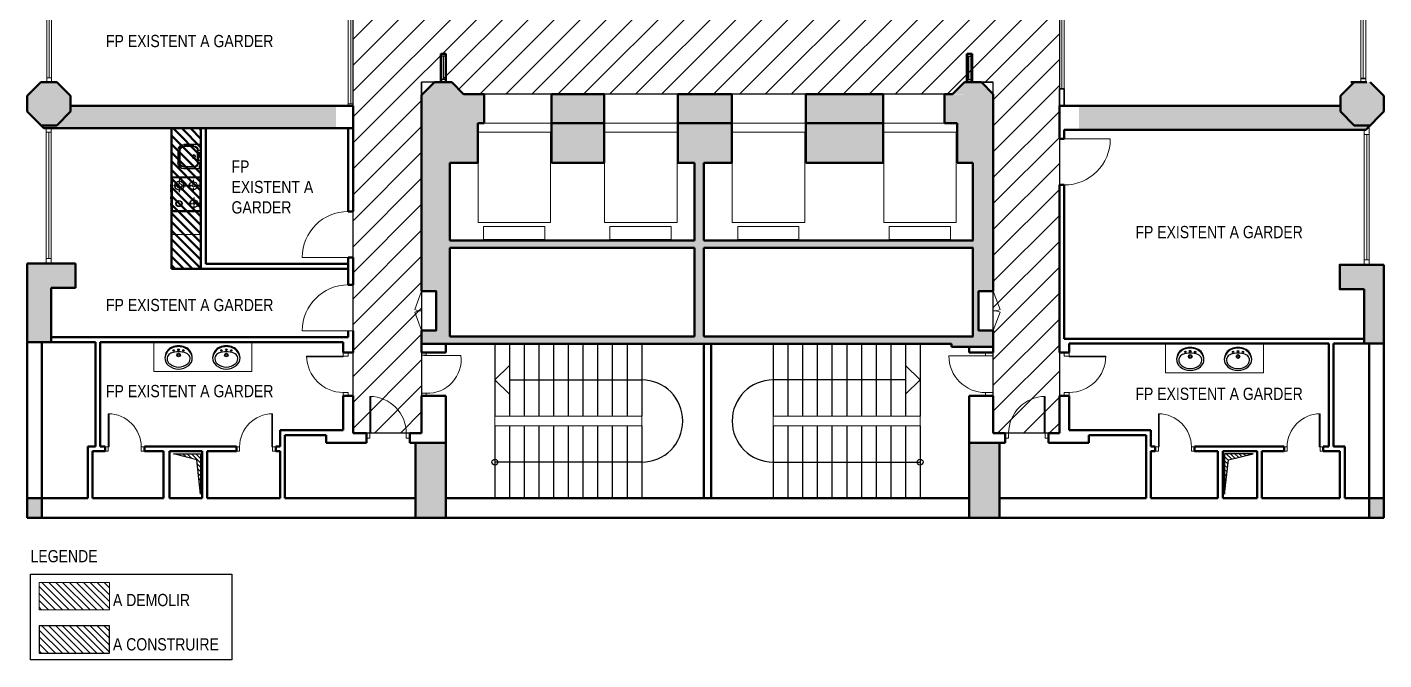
# Model space of a CAD drawing. Header units: millimetres. Extents: x 253 to 682, y -1208 to -847.
# Drawn here: x 324.19 to 351.91, y -966.76 to -953.83 of the extents above; entities that cross this region are included whole.
import ezdxf

# ---------------------------------------------------------------- set-up
doc = ezdxf.new("R2010")
doc.units = ezdxf.units.MM
doc.header["$LTSCALE"] = 10
doc.header["$MEASUREMENT"] = 0
doc.layers.add('a construire', color=7, linetype='Continuous', true_color=0xe60000)
doc.layers.add('a demolir', color=7, linetype='Continuous', true_color=0xfcb91d)
for name, color, linetype in [('Escalier', 241, 'Continuous'), ('HACHURE', 252, 'Continuous'), ('sanetaire', 4, 'Continuous'), ('Sanitaire', 4, 'Continuous'), ('SANITAIRES', 4, 'Continuous')]:
    doc.layers.add(name, color=color, linetype=linetype)
for name, color, linetype, lineweight in [('faux  plafond', 143, 'Continuous', 9), ('men-porte', 30, 'Continuous', 5), ('Men_porte', 30, 'Continuous', 5), ('MUR', 5, 'Continuous', 50), ('mur-bas', 190, 'Continuous', 20), ('SANIT', 8, 'Continuous', 0)]:
    doc.layers.add(name, color=color, linetype=linetype, lineweight=lineweight)
doc.layers.add('hachures++', color=7, linetype='Continuous', lineweight=5, true_color=0xa8a8a8)
doc.styles.add('nouveau cartouche', font='ARIALN.TTF')

# ---------------------------------------------------------------- blocks, each defined once
blk = doc.blocks.new('A$C091A745A')
at = {"layer": 'Men_porte'}
for p, q in [((0.816, 0.85), (0.796, 0.85)), ((0.796, 0.85), (0.796, 0.1)), ((0.816, 0.1), (0.816, 0.85)), ((0, 0.1), (0, 0)), ((0.07, 0.1), (0, 0.1)), ((0, 0), (0.07, 0)), ((0.07, 0), (0.07, 0.1)), ((0.816, 0.1), (0.796, 0.1)), ((0.816, 0), (0.816, 0.1)), ((0.816, 0.1), (0.886, 0.1)), ((0.886, 0), (0.816, 0)), ((0.886, 0.1), (0.886, 0))]:
    blk.add_line(p, q, dxfattribs=at)
blk.add_arc((0.823, 0.097), 0.753, 90.5347, 179.7782, dxfattribs=at)
blk = doc.blocks.new('LA-JA')
at = {"layer": 'SANITAIRES'}
for centre, radius in [((-0.1, -0.093), 0.015), ((0, -0.187), 0.0375), ((0, -0.187), 0.023), ((0, -0.08), 0.0175), ((0.1, -0.093), 0.015)]:
    blk.add_circle(centre, radius, dxfattribs=at)
for centre, radius, start, end in [((0, -0.352), 0.352, 90, 112.7144), ((0, -0.352), 0.352, 67.2856, 90), ((-0.024, -0.278), 0.258, 172.5047, 172.5047), ((-0.045, -0.244), 0.235, 112.7144, 180), ((-0.08, -0.244), 0.2, 180, 230.9171), ((-0.024, -0.278), 0.258, 112.1793, 169.0033), ((-0.114, -0.262), 0.121, 110.3585, 207.069), ((0.024, -0.278), 0.258, 7.4953, 7.4953), ((0, -0.57), 0.45, 90, 110.3585), ((0, -0.352), 0.336, 90, 111.2533), ((0, -0.352), 0.336, 68.7467, 90), ((0, -0.57), 0.45, 69.6415, 90), ((0.024, -0.278), 0.258, 10.9967, 67.8207), ((0.045, -0.244), 0.235, 0, 67.2856), ((0.114, -0.262), 0.121, 332.931, 69.6415), ((0.08, -0.244), 0.2, 309.0829, 0), ((-0.08, -0.244), 0.16, 207.069, 230.9171), ((0, -0.146), 0.327, 230.9171, 270), ((0, -0.146), 0.287, 230.9171, 270), ((0, -0.146), 0.287, 270, 309.0829), ((0, -0.146), 0.327, 270, 309.0829), ((0.08, -0.244), 0.16, 309.0829, 332.931)]:
    blk.add_arc(centre, radius, start, end, dxfattribs=at)
blk = doc.blocks.new('LAV')
blk.add_blockref('LA-JA', (-0.003, 0.302))
blk = doc.blocks.new('ENCIMERA')
at = {"layer": 'SANIT', "ltscale": 0.5}
blk.add_blockref('LAV', (0.003, -0.067), dxfattribs=at)
blk = doc.blocks.new('treee')
at = {"layer": 'mur-bas', "ltscale": 2}
for p, q in [((0.6, 0), (0, 0)), ((0.6, -2), (0.6, 0)), ((0.6, -2), (0, -2))]:
    blk.add_line(p, q, dxfattribs=at)
at = {"layer": 'sanetaire', "ltscale": 0.5, "rotation": 90}
for p in [(0.311, -0.521), (0.311, -1.496)]:
    blk.add_blockref('ENCIMERA', p, dxfattribs=at)
blk = doc.blocks.new('etetetetet555')
at = {"layer": 'Sanitaire'}
for p, q in [((0.059, -0.148), (0.059, -0.155)), ((0.124, -0.148), (0.059, -0.148)), ((0.059, -0.155), (0.124, -0.155)), ((0.124, -0.155), (0.124, -0.148)), ((0.179, -0.032), (0.172, -0.032)), ((0.172, -0.032), (0.172, -0.097)), ((0.172, -0.097), (0.179, -0.097)), ((0.179, -0.193), (0.172, -0.193)), ((0.172, -0.193), (0.172, -0.259)), ((0.172, -0.259), (0.179, -0.259)), ((0.179, -0.097), (0.179, -0.032)), ((0.179, -0.259), (0.179, -0.193)), ((0.223, -0.148), (0.223, -0.155)), ((0.288, -0.148), (0.223, -0.148)), ((0.223, -0.155), (0.288, -0.155)), ((0.288, -0.155), (0.288, -0.148)), ((0.423, -0.14), (0.423, -0.147)), ((0.489, -0.14), (0.423, -0.14)), ((0.423, -0.147), (0.489, -0.147)), ((0.489, -0.147), (0.489, -0.14)), ((0.543, -0.032), (0.536, -0.032)), ((0.536, -0.032), (0.536, -0.097)), ((0.536, -0.097), (0.543, -0.097)), ((0.543, -0.193), (0.536, -0.193)), ((0.536, -0.193), (0.536, -0.259)), ((0.536, -0.259), (0.543, -0.259)), ((0.543, -0.097), (0.543, -0.032)), ((0.543, -0.259), (0.543, -0.193)), ((0.587, -0.14), (0.587, -0.147)), ((0.652, -0.14), (0.587, -0.14)), ((0.587, -0.147), (0.652, -0.147)), ((0.652, -0.147), (0.652, -0.14)), ((0.054, -0.437), (0.054, -0.444)), ((0.119, -0.437), (0.054, -0.437)), ((0.054, -0.444), (0.119, -0.444)), ((0.119, -0.444), (0.119, -0.437)), ((0.179, -0.311), (0.172, -0.311)), ((0.172, -0.311), (0.172, -0.376)), ((0.172, -0.376), (0.179, -0.376)), ((0.179, -0.49), (0.172, -0.49)), ((0.172, -0.49), (0.172, -0.555)), ((0.179, -0.376), (0.179, -0.311)), ((0.179, -0.555), (0.179, -0.49)), ((0.233, -0.437), (0.233, -0.444)), ((0.298, -0.437), (0.233, -0.437)), ((0.233, -0.444), (0.298, -0.444)), ((0.298, -0.444), (0.298, -0.437)), ((0.172, -0.555), (0.179, -0.555))]:
    blk.add_line(p, q, dxfattribs=at)
for points in [[(0.7, -0.6), (0.7, 0), (0, 0), (0, -0.6)], [(0.684, -0.584), (0.684, -0.016), (0.016, -0.016), (0.016, -0.584)], [(0.153, -0.622), (0.195, -0.622), (0.195, -0.603), (0.153, -0.603)], [(0.21, -0.622), (0.252, -0.622), (0.252, -0.603), (0.21, -0.603)], [(0.268, -0.622), (0.31, -0.622), (0.31, -0.603), (0.268, -0.603)], [(0.402, -0.622), (0.443, -0.622), (0.443, -0.603), (0.402, -0.603)], [(0.541, -0.622), (0.582, -0.622), (0.582, -0.603), (0.541, -0.603)]]:
    blk.add_lwpolyline(points, close=True, dxfattribs=at)
for centre, radius in [((0.176, -0.156), 0.0801), ((0.175, -0.15), 0.0236), ((0.541, -0.144), 0.0801), ((0.54, -0.142), 0.0186), ((0.175, -0.439), 0.0917), ((0.176, -0.434), 0.0464), ((0.54, -0.448), 0.0626), ((0.54, -0.448), 0.0554), ((0.54, -0.448), 0.00649)]:
    blk.add_circle(centre, radius, dxfattribs=at)
blk = doc.blocks.new('zrzerer')
at = {"layer": 'Sanitaire', "extrusion": (0, 0, -1)}
for p, q in [((0, 0), (0, -0.346)), ((0, 0), (0.497, 0)), ((0.376, 0), (0.376, -0.054)), ((0.497, 0), (0.497, -0.346)), ((0.03, -0.145), (0.03, -0.346)), ((0.044, -0.145), (0.044, -0.346)), ((0.122, 0), (0.122, -0.054)), ((0.376, -0.054), (0.122, -0.054)), ((0.376, -0.067), (0.122, -0.067)), ((0.172, -0.008), (0.326, -0.008)), ((0.172, -0.008), (0.172, -0.046)), ((0.326, -0.046), (0.172, -0.046)), ((0.326, -0.008), (0.326, -0.046)), ((0.454, -0.145), (0.454, -0.346)), ((0.467, -0.145), (0.467, -0.346)), ((0.376, -0.424), (0.122, -0.424)), ((0.376, -0.437), (0.122, -0.437)), ((0.376, -0.467), (0.122, -0.467))]:
    blk.add_line(p, q, dxfattribs=at)
for centre, radius in [((-0.249, -0.145), 0.0346), ((-0.249, -0.145), 0.025), ((-0.248, -0.026), 0.0117), ((-0.455, -0.026), 0.0173)]:
    blk.add_circle(centre, radius, dxfattribs=at)
for centre, radius, start, end in [((-0.122, -0.145), 0.091, 360, 90), ((-0.122, -0.145), 0.078, 360, 90), ((-0.376, -0.145), 0.091, 90, 180), ((-0.376, -0.145), 0.078, 90, 180), ((-0.122, -0.346), 0.122, 270, 360), ((-0.122, -0.346), 0.091, 270, 360), ((-0.122, -0.346), 0.078, 270, 360), ((-0.376, -0.346), 0.122, 180, 270), ((-0.376, -0.346), 0.091, 180, 270), ((-0.376, -0.346), 0.078, 180, 270)]:
    blk.add_arc(centre, radius, start, end, dxfattribs=at)

msp = doc.modelspace()

# ---------------------------------------------------------------- hatches: boundary and pattern name
at = {"layer": 'a construire', "ltscale": 2}
h = msp.add_hatch(dxfattribs=at)
h.set_pattern_fill('ANSI31', color=256, scale=0.8, angle=-90)
h.set_pattern_definition([(315, (266523.11084, -232872.40889), (0.07071067812, 0.07071067812), [])])
h.paths.add_polyline_path([(324.436, -966.065), (324.436, -966.625), (325.876, -966.625), (325.876, -966.065)])
at = {"layer": 'a demolir', "ltscale": 0.02}
h = msp.add_hatch(dxfattribs=at)
h.set_pattern_fill('ANSI31', color=256, scale=3)
h.set_pattern_definition([(45, (290654.8329, 332835.75672), (-0.26516504294, 0.26516504294), [])])
h.paths.add_polyline_path([(330.852, -941.722), (343.273, -941.722), (343.273, -941.382), (345.282, -941.382), (345.282, -962.128), (343.932, -962.128), (343.932, -954.955), (343.343, -954.955), (343.096, -955.202), (333.107, -955.202), (332.867, -954.955), (332.252, -954.955), (332.252, -962.128), (330.852, -962.128)])
at = {"layer": 'a demolir', "lineweight": 50, "ltscale": 3}
h = msp.add_hatch(dxfattribs=at)
h.set_pattern_fill('ANSI31', color=256, angle=-90)
h.set_pattern_definition([(315, (290654.83289, 332835.75672), (0.08838834765, 0.08838834765), [])])
h.paths.add_polyline_path([(327.142, -958.769), (327.742, -958.769), (327.742, -955.899), (327.142, -955.899)])
at = {"layer": 'hachures++'}
h = msp.add_hatch(color=256, dxfattribs=at)
h.dxf.hatch_style = 1
h.paths.add_polyline_path([(325.077, -955.235), (324.797, -954.955), (324.472, -954.955), (324.192, -955.235), (324.192, -955.56), (324.472, -955.84), (324.797, -955.84), (325.077, -955.56)])
h = msp.add_hatch(color=256, dxfattribs=at)
h.dxf.hatch_style = 1
h.paths.add_polyline_path([(337.826, -958.339), (337.826, -960.151), (332.827, -960.151), (332.827, -958.339)], flags=16)
h.paths.add_polyline_path([(338.015, -958.339), (343.516, -958.339), (343.516, -960.151), (338.015, -960.151)], flags=16)
h.paths.add_polyline_path([(343.048, -955.202), (343.048, -955.792), (343.194, -955.792), (343.194, -956.608), (343.516, -956.608), (343.516, -958.189), (338.015, -958.189), (338.015, -956.608), (338.589, -956.608), (338.589, -955.792), (337.489, -955.792), (337.489, -956.608), (337.826, -956.608), (337.826, -958.189), (332.827, -958.189), (332.827, -956.608), (333.397, -956.608), (333.397, -955.202), (333.107, -955.202), (332.867, -954.955), (332.518, -954.955), (332.252, -955.221), (332.252, -959.228), (332.552, -959.228), (332.552, -960.028), (332.252, -960.028), (332.252, -960.301), (343.079, -960.301), (343.079, -960.364), (343.932, -960.364), (343.932, -960.028), (343.632, -960.028), (343.632, -959.228), (343.932, -959.228), (343.932, -955.202)])
h.paths.add_polyline_path([(343.712, -955.202), (343.932, -955.202), (343.692, -954.955), (343.343, -954.955), (343.095, -955.203)])
h = msp.add_hatch(color=256, dxfattribs=at)
h.dxf.hatch_style = 1
h.paths.add_polyline_path([(342.933, -955.202), (342.933, -955.792), (343.048, -955.792), (343.048, -955.202)])
h.paths.add_polyline_path([(340.099, -955.202), (340.099, -955.792), (341.684, -955.792), (341.684, -955.202)])
h.paths.add_polyline_path([(337.489, -955.202), (337.489, -955.792), (338.589, -955.792), (338.589, -955.202)])
h.paths.add_polyline_path([(334.907, -955.202), (334.907, -955.792), (335.979, -955.792), (335.979, -955.202)])
h.paths.add_polyline_path([(333.527, -955.792), (333.527, -955.202), (333.397, -955.202), (333.397, -955.792)])
h = msp.add_hatch(color=256, dxfattribs=at)
h.dxf.hatch_style = 1
h.paths.add_polyline_path([(351.912, -955.235), (351.632, -954.955), (351.307, -954.955), (351.027, -955.235), (351.027, -955.56), (351.307, -955.84), (351.632, -955.84), (351.912, -955.56)])
h = msp.add_hatch(color=256, dxfattribs=at)
h.dxf.hatch_style = 1
h.paths.add_polyline_path([(330.502, -955.899), (330.502, -955.442), (325.077, -955.442), (325.077, -955.56), (324.797, -955.84), (324.472, -955.84), (324.531, -955.899)])
h = msp.add_hatch(color=256, dxfattribs=at)
h.dxf.hatch_style = 1
h.paths.add_polyline_path([(351.512, -955.929), (351.632, -955.84), (351.307, -955.84), (351.027, -955.56), (351.027, -955.442), (345.682, -955.442), (345.682, -955.929)])
h = msp.add_hatch(color=256, dxfattribs=at)
h.dxf.hatch_style = 1
h.paths.add_polyline_path([(335.979, -955.792), (334.907, -955.792), (334.907, -956.608), (335.979, -956.608)])
h.paths.add_polyline_path([(341.684, -955.792), (340.099, -955.792), (340.099, -956.608), (341.684, -956.608)])
h = msp.add_hatch(color=256, dxfattribs=at)
h.dxf.hatch_style = 1
h.paths.add_polyline_path([(324.192, -963.459), (324.192, -963.859), (324.492, -963.859), (324.492, -963.459)])
h.paths.add_polyline_path([(324.192, -958.659), (324.192, -960.269), (324.682, -960.269), (324.682, -959.159), (325.182, -959.159), (325.182, -958.659)])
h = msp.add_hatch(color=256, dxfattribs=at)
h.dxf.hatch_style = 1
h.paths.add_polyline_path([(351.912, -963.859), (351.912, -963.459), (351.612, -963.459), (351.612, -963.859)])
h.paths.add_polyline_path([(351.912, -960.299), (351.912, -958.689), (351.012, -958.689), (351.012, -959.189), (351.512, -959.189), (351.512, -960.299)])
h = msp.add_hatch(color=256, dxfattribs=at)
h.dxf.hatch_style = 1
h.paths.add_polyline_path([(332.748, -963.859), (332.748, -962.328), (332.127, -962.328), (332.127, -963.859)])
h.paths.add_polyline_path([(344.056, -963.859), (344.056, -962.328), (343.436, -962.328), (343.436, -963.859)])
h = msp.add_hatch(dxfattribs=at)
h.set_pattern_fill('ANSI31', color=256, scale=0.5, angle=-90)
h.set_pattern_definition([(315, (333223.998664, -291162.29964), (0.044194173824, 0.044194173824), [])])
h.paths.add_polyline_path([(327.181, -962.549), (327.734, -962.549), (327.734, -963.374), (327.658, -962.67)])
h = msp.add_hatch(dxfattribs=at)
h.set_pattern_fill('ANSI31', color=256, scale=0.5, angle=-90)
h.set_pattern_definition([(315, (333223.486, -291162.29964), (0.044194173824, 0.044194173824), [])])
h.paths.add_polyline_path([(349.241, -962.549), (348.658, -962.549), (348.658, -963.374), (348.734, -962.67)])
at = {"layer": 'Men_porte', "ltscale": 2, "true_color": 0xfcb91d}
h = msp.add_hatch(dxfattribs=at)
h.set_pattern_fill('ANSI31', color=40, scale=0.8, angle=-90)
h.set_pattern_definition([(315, (266523.11084, -232871.52087), (0.07071067812, 0.07071067812), [])])
h.paths.add_polyline_path([(324.436, -965.177), (324.436, -965.737), (325.876, -965.737), (325.876, -965.177)])

# ---------------------------------------------------------------- linework, layer by layer
msp.add_lwpolyline([(324.262, -966.76), (324.262, -965.01), (328.373, -965.01), (328.373, -966.76)], close=True)
at = {"layer": 'a construire', "ltscale": 2}
for p, q in [((332.652, -954.955), (332.652, -954.378)), ((332.752, -954.378), (332.652, -954.378)), ((332.752, -954.955), (332.752, -954.378)), ((343.382, -954.955), (343.382, -954.378)), ((343.382, -954.378), (343.482, -954.378)), ((343.482, -954.955), (343.482, -954.378)), ((332.752, -954.428), (332.652, -954.428)), ((332.702, -954.905), (332.702, -954.428)), ((343.382, -954.428), (343.482, -954.428)), ((343.432, -954.905), (343.432, -954.428)), ((332.752, -954.905), (332.652, -954.905)), ((343.382, -954.905), (343.482, -954.905))]:
    msp.add_line(p, q, dxfattribs=at)
msp.add_lwpolyline([(324.436, -966.065), (324.436, -966.625), (325.876, -966.625), (325.876, -966.065)], close=True, dxfattribs=at)
at = {"layer": 'a demolir', "lineweight": 50, "ltscale": 3}
for p, q in [((332.643, -954.955), (332.643, -954.378)), ((332.643, -954.378), (332.743, -954.378)), ((332.743, -954.955), (332.743, -954.378)), ((343.399, -954.955), (343.399, -954.378)), ((343.399, -954.378), (343.499, -954.378)), ((343.499, -954.955), (343.499, -954.378))]:
    msp.add_line(p, q, dxfattribs=at)
at = {"layer": 'a demolir', "ltscale": 0.02}
msp.add_lwpolyline([(330.852, -941.722), (343.273, -941.722), (343.273, -941.382), (345.282, -941.382), (345.282, -962.128), (343.932, -962.128), (343.932, -954.955), (343.343, -954.955), (343.096, -955.202), (333.107, -955.202), (332.867, -954.955), (332.252, -954.955), (332.252, -962.128), (330.852, -962.128)], close=True, dxfattribs=at)
at = {"layer": 'a demolir', "lineweight": 50, "ltscale": 3}
msp.add_lwpolyline([(327.142, -958.769), (327.742, -958.769), (327.742, -955.899), (327.142, -955.899)], close=True, dxfattribs=at)
at = {"layer": 'Escalier'}
for p, q in [((333.748, -960.301), (333.748, -961.78)), ((334.048, -960.301), (334.048, -961.78)), ((334.348, -960.301), (334.348, -961.78)), ((334.648, -960.301), (334.648, -961.78)), ((334.948, -960.301), (334.948, -961.78)), ((335.248, -960.301), (335.248, -961.78)), ((335.548, -960.301), (335.548, -961.78)), ((335.848, -960.301), (335.848, -961.78)), ((336.148, -960.301), (336.148, -961.78)), ((336.448, -960.301), (336.448, -961.78)), ((336.748, -960.301), (336.748, -961.78)), ((339.436, -960.301), (339.436, -961.78)), ((339.736, -960.301), (339.736, -961.78)), ((340.036, -960.301), (340.036, -961.78)), ((340.336, -960.301), (340.336, -961.78)), ((340.636, -960.301), (340.636, -961.78)), ((340.936, -960.301), (340.936, -961.78)), ((341.236, -960.301), (341.236, -961.78)), ((341.536, -960.301), (341.536, -961.78)), ((341.836, -960.301), (341.836, -961.78)), ((342.136, -960.301), (342.136, -961.78)), ((342.436, -960.301), (342.436, -961.78)), ((333.748, -961.04), (334.048, -960.749)), ((342.436, -961.04), (342.136, -960.749)), ((333.748, -961.04), (334.048, -961.332)), ((334.048, -961.04), (336.748, -961.04)), ((342.136, -961.04), (339.436, -961.04)), ((342.436, -961.04), (342.136, -961.332)), ((333.748, -961.98), (333.748, -963.459)), ((334.048, -961.98), (334.048, -963.459)), ((334.348, -961.98), (334.348, -963.459)), ((334.648, -961.98), (334.648, -963.459)), ((334.948, -961.98), (334.948, -963.459)), ((335.248, -961.98), (335.248, -963.459)), ((335.548, -961.98), (335.548, -963.459)), ((335.848, -961.98), (335.848, -963.459)), ((336.148, -961.98), (336.148, -963.459)), ((336.448, -961.98), (336.448, -963.459)), ((336.748, -961.98), (336.748, -963.459)), ((339.436, -961.98), (339.436, -963.459)), ((339.736, -961.98), (339.736, -963.459)), ((340.036, -961.98), (340.036, -963.459)), ((340.336, -961.98), (340.336, -963.459)), ((340.636, -961.98), (340.636, -963.459)), ((340.936, -961.98), (340.936, -963.459)), ((341.236, -961.98), (341.236, -963.459)), ((341.536, -961.98), (341.536, -963.459)), ((341.836, -961.98), (341.836, -963.459)), ((342.136, -961.98), (342.136, -963.459)), ((342.436, -961.98), (342.436, -963.459)), ((336.748, -962.719), (333.748, -962.719)), ((339.436, -962.719), (342.436, -962.719))]:
    msp.add_line(p, q, dxfattribs=at)
for centre in [(333.748, -962.719), (342.436, -962.719)]:
    msp.add_circle(centre, 0.06, dxfattribs=at)
for centre, start, end in [((336.748, -961.88), 270, 90), ((339.436, -961.88), 90, 270)]:
    msp.add_arc(centre, 0.84, start, end, dxfattribs=at)
at = {"layer": 'faux  plafond', "lineweight": 30, "ltscale": 2}
for p, q in [((332.518, -954.955), (332.252, -954.955)), ((332.252, -955.221), (332.252, -954.955)), ((343.692, -954.955), (343.932, -954.955)), ((343.932, -955.202), (343.932, -954.955))]:
    msp.add_line(p, q, dxfattribs=at)
at = {"layer": 'HACHURE'}
for points in [[(327.181, -962.549), (327.734, -962.549), (327.734, -963.374), (327.658, -962.67), (327.181, -962.549)], [(327.181, -962.549), (327.734, -962.549), (327.734, -963.374), (327.658, -962.67), (327.181, -962.549)], [(349.241, -962.549), (348.658, -962.549), (348.658, -963.374), (348.734, -962.67), (349.241, -962.549)], [(349.241, -962.549), (348.658, -962.549), (348.658, -963.374), (348.734, -962.67), (349.241, -962.549)]]:
    msp.add_lwpolyline(points, dxfattribs=at)
at = {"layer": 'men-porte', "ltscale": 3}
for points in [[(324.592, -947.742), (324.592, -954.955)], [(324.692, -947.742), (324.692, -954.955)], [(324.592, -954.872), (324.692, -954.872)], [(330.752, -955.399), (330.852, -955.399)]]:
    msp.add_lwpolyline(points, dxfattribs=at)
at = {"layer": 'Men_porte'}
for p, q in [((351.542, -948.552), (351.542, -954.972)), ((351.442, -948.652), (351.442, -954.972)), ((324.642, -952.422), (324.642, -954.872)), ((351.492, -952.302), (351.492, -954.892)), ((324.582, -958.659), (324.582, -955.899)), ((324.582, -955.982), (324.682, -955.982)), ((324.632, -958.559), (324.632, -955.982)), ((324.682, -958.659), (324.682, -955.899)), ((324.582, -958.559), (324.682, -958.559)), ((332.252, -959.228), (332.11, -959.602)), ((332.252, -959.228), (332.11, -959.602)), ((343.932, -959.228), (344.074, -959.602)), ((343.932, -959.228), (344.074, -959.602)), ((332.252, -960.028), (332.11, -959.654)), ((332.252, -960.028), (332.11, -959.654)), ((343.932, -960.028), (344.074, -959.654)), ((343.932, -960.028), (344.074, -959.654)), ((343.844, -960.55), (343.024, -960.55))]:
    msp.add_line(p, q, dxfattribs=at)
at = {"layer": 'Men_porte', "ltscale": 2}
for p, q in [((345.282, -955.092), (345.282, -952.532)), ((345.332, -955.092), (345.332, -952.532)), ((345.382, -955.092), (345.382, -952.532)), ((330.752, -955.442), (330.752, -952.998)), ((330.802, -955.399), (330.802, -952.998)), ((330.852, -955.442), (330.852, -952.998)), ((332.652, -954.955), (332.652, -954.378)), ((332.752, -954.378), (332.652, -954.378)), ((332.752, -954.955), (332.752, -954.378)), ((343.382, -954.955), (343.382, -954.378)), ((343.382, -954.378), (343.482, -954.378)), ((343.482, -954.955), (343.482, -954.378)), ((332.752, -954.428), (332.652, -954.428)), ((332.702, -954.905), (332.702, -954.428)), ((343.382, -954.428), (343.482, -954.428)), ((343.432, -954.905), (343.432, -954.428)), ((332.752, -954.905), (332.652, -954.905)), ((343.382, -954.905), (343.482, -954.905)), ((351.442, -954.875), (351.542, -954.875)), ((351.442, -954.892), (351.542, -954.892)), ((333.527, -955.202), (334.907, -955.202)), ((335.979, -955.202), (337.489, -955.202)), ((338.589, -955.202), (340.099, -955.202)), ((341.684, -955.202), (342.933, -955.202)), ((333.527, -955.792), (334.907, -955.792)), ((335.979, -955.792), (337.489, -955.792)), ((338.589, -955.792), (340.099, -955.792)), ((341.684, -955.792), (342.933, -955.792)), ((351.512, -958.689), (351.512, -955.929)), ((351.612, -956.029), (351.512, -956.029)), ((351.562, -958.589), (351.562, -956.029)), ((351.612, -958.689), (351.612, -955.86)), ((345.382, -956.118), (346.322, -956.118)), ((330.752, -958.539), (329.812, -958.539)), ((351.512, -958.589), (351.612, -958.589)), ((330.852, -960.039), (329.812, -960.039))]:
    msp.add_line(p, q, dxfattribs=at)
at = {"layer": 'Men_porte', "lineweight": 35, "ltscale": 2}
for points in [[(345.282, -955.092), (345.382, -955.092)], [(345.282, -955.092), (345.282, -955.442)], [(345.382, -955.092), (345.382, -955.442)]]:
    msp.add_lwpolyline(points, dxfattribs=at)
at = {"layer": 'Men_porte'}
for points in [[(332.344, -960.482), (332.344, -960.536), (332.252, -960.536), (332.252, -960.482)], [(343.773, -960.482), (343.932, -960.482), (343.932, -960.55), (343.773, -960.55)], [(332.344, -961.314), (332.344, -961.368), (332.252, -961.368), (332.252, -961.314)], [(343.773, -961.3), (343.932, -961.3), (343.932, -961.368), (343.773, -961.368)]]:
    msp.add_lwpolyline(points, close=True, dxfattribs=at)
msp.add_lwpolyline([(332.344, -961.314, 0.461572), (333.056, -960.541), (332.297, -960.541)], format="xyb", dxfattribs=at)
at = {"layer": 'Men_porte', "color": 40, "ltscale": 2, "true_color": 0xfcb91d}
msp.add_lwpolyline([(324.436, -965.177), (324.436, -965.737), (325.876, -965.737), (325.876, -965.177)], close=True, dxfattribs=at)
at = {"layer": 'Men_porte', "ltscale": 2}
for centre, start, end in [((345.382, -956.118), 270, 0), ((330.752, -958.539), 90, 180), ((330.752, -960.039), 90, 180)]:
    msp.add_arc(centre, 0.94, start, end, dxfattribs=at)
at = {"layer": 'Men_porte'}
for centre, radius, start, end in [((332.252, -959.228), 0.4, 249.213, 270), ((332.252, -959.228), 0.4, 249.213, 270), ((332.252, -960.028), 0.4, 90, 110.787), ((332.252, -960.028), 0.4, 90, 110.787), ((343.932, -959.228), 0.4, 270, 290.787), ((343.932, -959.228), 0.4, 270, 290.787), ((343.932, -960.028), 0.4, 69.213, 90), ((343.932, -960.028), 0.4, 69.213, 90), ((343.773, -960.55), 0.749, 180, 270)]:
    msp.add_arc(centre, radius, start, end, dxfattribs=at)
at = {"layer": 'MUR', "ltscale": 2}
for p, q in [((324.472, -954.955), (324.192, -955.235)), ((324.797, -954.955), (324.472, -954.955)), ((325.077, -955.235), (324.797, -954.955)), ((351.307, -954.955), (351.027, -955.235)), ((351.562, -954.955), (351.237, -954.955)), ((351.912, -955.235), (351.632, -954.955)), ((324.192, -955.56), (324.192, -955.235)), ((351.027, -955.235), (351.027, -955.56)), ((351.912, -955.56), (351.912, -955.235)), ((324.797, -955.84), (325.077, -955.56)), ((351.027, -955.56), (351.307, -955.84)), ((351.542, -955.929), (351.912, -955.56)), ((324.797, -955.84), (324.472, -955.84)), ((351.632, -955.84), (351.307, -955.84))]:
    msp.add_line(p, q, dxfattribs=at)
at = {"layer": 'MUR'}
for p, q in [((332.518, -954.955), (332.252, -955.221)), ((332.252, -959.228), (332.252, -955.221)), ((332.518, -954.955), (332.867, -954.955)), ((332.518, -954.955), (332.867, -954.955)), ((332.867, -954.955), (333.107, -955.202)), ((333.107, -955.202), (333.527, -955.202)), ((333.527, -955.792), (333.527, -955.202)), ((334.907, -955.202), (335.979, -955.202)), ((334.907, -955.792), (334.907, -955.202)), ((335.979, -955.792), (335.979, -955.202)), ((337.489, -955.202), (338.589, -955.202)), ((337.489, -955.792), (337.489, -955.202)), ((338.589, -955.792), (338.589, -955.202)), ((340.099, -955.202), (341.684, -955.202)), ((340.099, -955.792), (340.099, -955.202)), ((341.684, -955.792), (341.684, -955.202)), ((342.933, -955.202), (343.096, -955.202)), ((342.933, -955.792), (342.933, -955.202)), ((343.343, -954.955), (343.096, -955.202)), ((343.343, -954.955), (343.692, -954.955)), ((343.343, -954.955), (343.692, -954.955)), ((343.692, -954.955), (343.932, -955.202)), ((343.932, -959.228), (343.932, -955.202)), ((343.932, -955.887), (343.932, -955.221)), ((325.077, -955.235), (325.077, -955.56)), ((330.852, -955.442), (325.077, -955.442)), ((330.852, -955.442), (330.852, -955.899)), ((351.027, -955.442), (345.282, -955.442)), ((345.282, -955.442), (345.282, -955.929)), ((324.531, -955.899), (324.192, -955.56)), ((330.852, -955.899), (324.531, -955.899)), ((327.742, -958.769), (327.742, -955.899)), ((327.842, -958.669), (327.842, -955.899)), ((330.752, -957.599), (330.752, -955.899)), ((330.852, -957.599), (330.852, -955.899)), ((333.527, -955.792), (333.397, -955.792)), ((333.397, -955.792), (333.397, -956.608)), ((335.979, -955.792), (334.907, -955.792)), ((334.907, -955.792), (334.907, -956.608)), ((335.979, -955.792), (335.979, -956.608)), ((338.589, -955.792), (337.489, -955.792)), ((337.489, -955.792), (337.489, -956.608)), ((338.589, -955.792), (338.589, -956.608)), ((341.684, -955.792), (340.099, -955.792)), ((340.099, -955.792), (340.099, -956.608)), ((341.684, -955.792), (341.684, -956.608)), ((343.194, -955.792), (342.933, -955.792)), ((343.194, -955.792), (343.194, -956.608)), ((345.282, -956.118), (345.282, -955.929)), ((351.542, -955.929), (345.382, -955.929)), ((345.382, -956.118), (345.382, -955.929)), ((333.397, -956.608), (332.827, -956.608)), ((332.827, -958.189), (332.827, -956.608)), ((335.979, -956.608), (334.907, -956.608)), ((337.489, -956.608), (337.826, -956.608)), ((337.826, -958.189), (337.826, -956.608)), ((338.015, -956.608), (338.015, -958.189)), ((338.015, -956.608), (338.589, -956.608)), ((340.099, -956.608), (341.684, -956.608)), ((343.194, -956.608), (343.516, -956.608)), ((343.516, -956.608), (343.516, -958.189)), ((345.282, -960.199), (345.282, -957.058)), ((345.382, -957.058), (345.282, -957.058)), ((345.382, -960.199), (345.382, -957.058)), ((330.752, -957.599), (330.852, -957.599)), ((337.826, -958.189), (332.827, -958.189)), ((343.518, -958.189), (338.015, -958.189)), ((330.752, -959.099), (330.752, -958.539)), ((330.852, -959.099), (330.852, -958.539)), ((332.827, -958.339), (332.827, -960.151)), ((337.826, -958.339), (332.827, -958.339)), ((337.826, -960.151), (337.826, -958.339)), ((338.015, -958.339), (338.015, -960.151)), ((343.518, -958.339), (338.015, -958.339)), ((343.516, -958.339), (343.516, -960.151)), ((324.192, -958.659), (324.682, -958.659)), ((324.192, -958.659), (324.192, -963.859)), ((324.682, -958.659), (325.182, -958.659)), ((325.182, -958.659), (325.182, -959.159)), ((327.742, -958.769), (330.752, -958.769)), ((327.842, -958.669), (330.752, -958.669)), ((351.512, -958.689), (351.912, -958.689)), ((351.912, -960.299), (351.912, -958.689)), ((330.752, -959.099), (330.852, -959.099)), ((324.682, -959.159), (324.682, -960.269)), ((325.182, -959.159), (324.682, -959.159)), ((351.512, -960.299), (351.512, -959.189)), ((324.682, -960.169), (330.752, -960.169)), ((330.752, -960.169), (330.752, -960.039)), ((330.852, -960.169), (330.852, -960.039)), ((330.852, -960.482), (330.852, -960.169)), ((332.252, -960.482), (332.252, -960.028)), ((332.827, -960.151), (337.826, -960.151)), ((338.015, -960.151), (343.518, -960.151)), ((343.932, -960.482), (343.932, -960.028)), ((345.282, -960.299), (345.282, -960.199)), ((351.512, -960.199), (345.382, -960.199)), ((324.192, -960.269), (324.682, -960.269)), ((324.492, -960.269), (324.492, -963.859)), ((324.682, -960.269), (325.586, -960.269)), ((325.586, -962.399), (325.586, -960.269)), ((325.686, -960.269), (330.652, -960.269)), ((325.686, -962.399), (325.686, -960.269)), ((330.652, -960.482), (330.652, -960.269)), ((330.852, -960.482), (330.652, -960.482)), ((332.252, -960.301), (343.079, -960.301)), ((332.252, -960.482), (332.748, -960.482)), ((332.748, -960.482), (332.748, -960.301)), ((338.017, -963.459), (338.017, -960.301)), ((338.167, -963.459), (338.167, -960.301)), ((343.079, -960.301), (343.079, -960.364)), ((343.079, -960.364), (343.932, -960.364)), ((343.436, -960.364), (343.436, -960.482)), ((343.436, -960.482), (343.932, -960.482)), ((345.282, -960.482), (345.282, -960.299)), ((345.282, -960.482), (345.482, -960.482)), ((345.482, -960.482), (345.482, -960.299)), ((350.785, -960.299), (345.482, -960.299)), ((350.785, -962.399), (350.785, -960.299)), ((351.512, -960.299), (350.885, -960.299)), ((350.885, -962.399), (350.885, -960.299)), ((351.912, -960.299), (351.512, -960.299)), ((351.612, -960.299), (351.612, -963.859)), ((351.912, -960.299), (351.912, -963.859)), ((330.652, -962.069), (330.652, -961.368)), ((330.852, -961.368), (330.652, -961.368)), ((330.852, -962.128), (330.852, -961.368)), ((332.252, -962.128), (332.252, -961.368)), ((332.252, -961.368), (332.748, -961.368)), ((332.748, -961.368), (332.748, -963.859)), ((343.932, -961.368), (343.436, -961.368)), ((343.436, -961.368), (343.436, -963.859)), ((343.932, -962.128), (343.932, -961.368)), ((345.282, -962.128), (345.282, -961.368)), ((345.282, -961.368), (345.482, -961.368)), ((345.482, -962.069), (345.482, -961.368)), ((330.302, -962.069), (329.36, -962.069)), ((330.652, -962.069), (329.36, -962.069)), ((329.36, -962.069), (329.36, -962.399)), ((331.123, -962.128), (330.852, -962.128)), ((331.123, -962.128), (331.123, -962.328)), ((332.008, -962.128), (332.252, -962.128)), ((332.008, -962.128), (332.008, -962.328)), ((344.175, -962.128), (343.932, -962.128)), ((344.175, -962.128), (344.175, -962.328)), ((345.061, -962.128), (345.282, -962.128)), ((345.061, -962.128), (345.061, -962.328)), ((345.482, -962.069), (347.152, -962.069)), ((347.152, -962.069), (347.152, -962.399)), ((325.43, -963.459), (325.43, -962.399)), ((325.586, -962.399), (325.43, -962.399)), ((325.786, -962.399), (325.686, -962.399)), ((325.786, -962.399), (325.786, -962.499)), ((328.47, -962.399), (326.587, -962.399)), ((326.587, -962.499), (326.587, -962.399)), ((326.981, -962.399), (326.981, -962.399)), ((328.47, -962.399), (328.47, -962.499)), ((329.36, -962.399), (329.27, -962.399)), ((329.27, -962.399), (329.27, -962.499)), ((330.302, -962.169), (329.46, -962.169)), ((329.46, -962.169), (329.46, -963.459)), ((330.302, -962.328), (330.302, -962.169)), ((331.123, -962.328), (330.302, -962.328)), ((332.008, -962.328), (332.452, -962.328)), ((332.127, -963.859), (332.127, -962.328)), ((332.127, -962.328), (332.748, -962.328)), ((344.056, -962.328), (343.436, -962.328)), ((344.175, -962.328), (344.056, -962.328)), ((344.056, -963.859), (344.056, -962.328)), ((345.061, -962.328), (345.882, -962.328)), ((345.882, -962.328), (345.882, -962.169)), ((345.882, -962.169), (347.052, -962.169)), ((347.052, -962.169), (347.052, -963.459)), ((347.152, -962.399), (347.242, -962.399)), ((347.242, -962.399), (347.242, -962.499)), ((348.042, -962.399), (349.872, -962.399)), ((348.042, -962.399), (348.042, -962.499)), ((349.421, -962.399), (349.421, -962.399)), ((349.872, -962.499), (349.872, -962.399)), ((350.672, -962.399), (350.785, -962.399)), ((350.672, -962.399), (350.672, -962.499)), ((350.885, -962.399), (351.112, -962.399)), ((351.112, -963.459), (351.112, -962.399)), ((325.53, -963.459), (325.53, -962.499)), ((325.786, -962.499), (325.53, -962.499)), ((326.981, -962.499), (326.587, -962.499)), ((326.981, -963.459), (326.981, -962.499)), ((327.77, -962.499), (327.101, -962.499)), ((327.101, -963.459), (327.101, -962.499)), ((327.77, -963.459), (327.77, -962.499)), ((328.47, -962.499), (327.87, -962.499)), ((327.87, -963.459), (327.87, -962.499)), ((329.36, -962.499), (329.27, -962.499)), ((329.36, -962.499), (329.36, -963.459)), ((347.152, -962.499), (347.242, -962.499)), ((347.152, -962.499), (347.152, -963.459)), ((348.042, -962.499), (348.522, -962.499)), ((348.522, -963.459), (348.522, -962.499)), ((348.622, -962.499), (349.321, -962.499)), ((348.622, -963.459), (348.622, -962.499)), ((349.321, -963.459), (349.321, -962.499)), ((349.421, -962.499), (349.872, -962.499)), ((349.421, -963.459), (349.421, -962.499)), ((350.672, -962.499), (351.012, -962.499)), ((351.012, -963.459), (351.012, -962.499)), ((325.43, -963.459), (324.192, -963.459)), ((325.017, -963.459), (325.43, -963.459)), ((326.981, -963.459), (325.53, -963.459)), ((327.77, -963.459), (327.101, -963.459)), ((329.36, -963.459), (327.87, -963.459)), ((329.46, -963.459), (332.127, -963.459)), ((332.748, -963.459), (343.436, -963.459)), ((344.056, -963.459), (347.052, -963.459)), ((347.152, -963.459), (348.522, -963.459)), ((347.152, -963.459), (348.522, -963.459)), ((348.622, -963.459), (349.321, -963.459)), ((348.622, -963.459), (349.321, -963.459)), ((349.421, -963.459), (351.012, -963.459)), ((349.421, -963.459), (351.012, -963.459)), ((351.112, -963.459), (351.912, -963.459)), ((324.192, -963.859), (351.912, -963.859))]:
    msp.add_line(p, q, dxfattribs=at)
for points in [[(345.382, -956.118), (345.282, -956.118)], [(330.752, -958.539), (330.852, -958.539)], [(351.512, -958.689), (351.012, -958.689), (351.012, -959.189), (351.512, -959.189)], [(332.252, -960.028), (332.552, -960.028), (332.552, -959.228), (332.252, -959.228)], [(343.932, -960.028), (343.632, -960.028), (343.632, -959.228), (343.932, -959.228)]]:
    msp.add_lwpolyline(points, dxfattribs=at)
at = {"layer": 'mur-bas', "ltscale": 2}
for p, q in [((327.142, -955.899), (327.142, -958.769)), ((327.742, -958.069), (327.142, -958.069)), ((327.142, -958.769), (327.742, -958.769))]:
    msp.add_line(p, q, dxfattribs=at)
at = {"layer": 'mur-bas'}
for p, q in [((336.748, -961.78), (333.748, -961.78)), ((333.748, -961.98), (333.748, -961.78)), ((336.748, -961.98), (336.748, -961.78)), ((339.436, -961.78), (342.436, -961.78)), ((339.436, -961.98), (339.436, -961.78)), ((342.436, -961.98), (342.436, -961.78)), ((336.748, -961.98), (333.748, -961.98)), ((339.436, -961.98), (342.436, -961.98))]:
    msp.add_line(p, q, dxfattribs=at)
for points in [[(334.888, -955.979), (334.888, -957.823), (333.406, -957.823), (333.406, -955.979)], [(337.47, -955.979), (337.47, -957.823), (335.988, -957.823), (335.988, -955.979)], [(340.08, -955.979), (340.08, -957.823), (338.598, -957.823), (338.598, -955.979)], [(343.175, -955.979), (343.175, -957.823), (341.693, -957.823), (341.693, -955.979)], [(334.77, -957.907), (334.77, -958.171), (333.517, -958.171), (333.517, -957.907)], [(337.352, -957.907), (337.352, -958.171), (336.099, -958.171), (336.099, -957.907)], [(339.962, -957.907), (339.962, -958.171), (338.709, -958.171), (338.709, -957.907)], [(343.057, -957.907), (343.057, -958.171), (341.804, -958.171), (341.804, -957.907)]]:
    msp.add_lwpolyline(points, close=True, dxfattribs=at)

# ---------------------------------------------------------------- block references
for name, p, rotation in [('treee', (328.782, -960.269), 270), ('A$C091A745A', (330.752, -961.368), 89.99999999999999), ('treee', (349.452, -960.299), 270)]:
    msp.add_blockref(name, p, dxfattribs=dict(rotation=rotation))
at = {"xscale": -1, "rotation": 270}
msp.add_blockref('A$C091A745A', (345.382, -961.368), dxfattribs=at)
at = {"xscale": -1}
msp.add_blockref('A$C091A745A', (332.008, -962.228), dxfattribs=at)
msp.add_blockref('A$C091A745A', (344.175, -962.228))
for p, xscale, yscale, zscale in [((326.587, -962.499), -0.9032315181378991, 0.9032315181378991, 0.9032315181378991), ((328.47, -962.499), 0.9032315181378994, 0.9032315181378994, 0.9032315181378994), ((348.042, -962.499), -0.9032315181378991, 0.9032315181378991, 0.9032315181378991), ((349.872, -962.499), 0.9032315181378994, 0.9032315181378994, 0.9032315181378994)]:
    msp.add_blockref('A$C091A745A', p, dxfattribs=dict(xscale=xscale, yscale=yscale, zscale=zscale))
at = {"layer": 'Sanitaire', "rotation": 270}
for name, p in [('zrzerer', (327.742, -956.23)), ('etetetetet555', (327.742, -956.898))]:
    msp.add_blockref(name, p, dxfattribs=at)

# ---------------------------------------------------------------- texts
at = {"style": 'nouveau cartouche'}
for s, p in [('LEGENDE', (324.262, -964.766)), ('A DEMOLIR', (325.945, -965.662)), ('A CONSTRUIRE', (325.945, -966.567))]:
    msp.add_text(s, height=0.25, dxfattribs=at).set_placement(p)
at = {"char_height": 0.25, "attachment_point": 1, "style": 'nouveau cartouche'}
for width, insert in [(3.73892, (325.803, -953.992)), (1.81757, (328.367, -956.557)), (3.73892, (346.835, -957.895)), (3.73892, (325.803, -959.385)), (3.73892, (325.803, -961.143)), (3.73892, (346.835, -961.199))]:
    msp.add_mtext_dynamic_manual_height_columns('FP EXISTENT A GARDER ', width=width, gutter_width=269.496, heights=[0], dxfattribs=dict(at, insert=insert))

doc.saveas('drawing.dxf')
